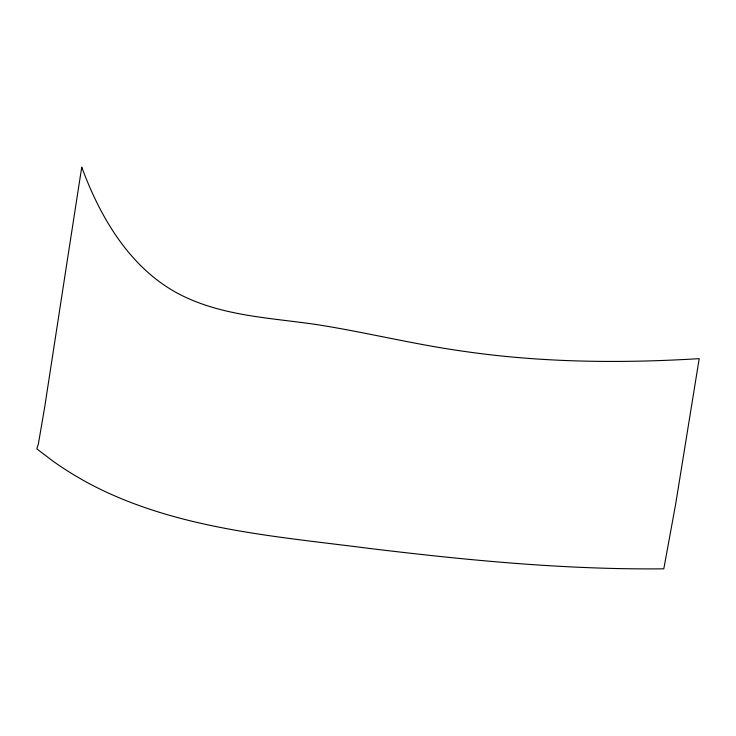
<?xml version="1.0" encoding="UTF-8"?>
<svg xmlns="http://www.w3.org/2000/svg" width="736" height="736" viewBox="0 0 736 736"><rect width="100%" height="100%" fill="white"/><g stroke="black" fill="none" stroke-linecap="round" stroke-linejoin="round"><path stroke-width="1.1" d="M68.531 252.402L44.602 407.624L38.373 443.964L36.8 448.85L52.826 461.03A300.233 236.882 9.1 0 0 103.123 490.608C186.364 530.067 279.606 536.802 369.656 548.467C467.25 560.252 565.386 569.848 663.798 568.818L675.611 504.381L699.2 358.644C620.715 363.464 541.622 362.636 463.708 351.302C414.12 344.43 365.488 332.175 316.048 324.484C272.522 318.108 227.268 316.342 186.65 297.758C133.253 273.571 101.182 220.147 81.751 167.109L68.531 252.402"/></g></svg>
